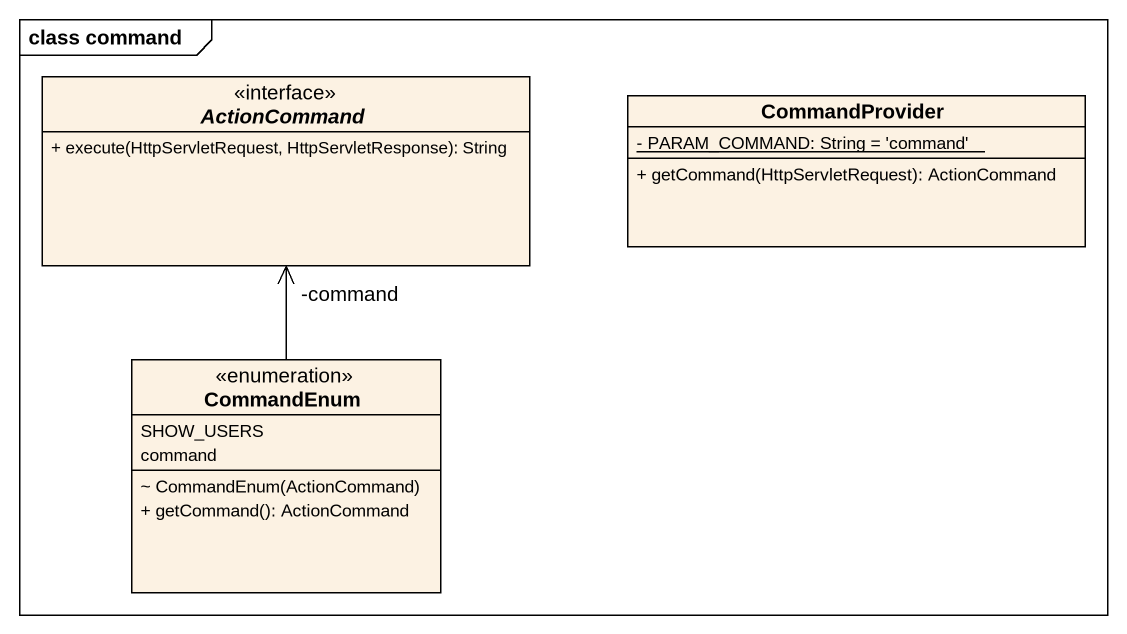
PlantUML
@startuml
mainframe class command
hide circle
hide empty members
skinparam classAttributeIconSize 0
interface ActionCommand <<interface>> {
  + execute(HttpServletRequest, HttpServletResponse): String
}
class CommandProvider {
  {static} - PARAM_COMMAND: String = 'command'
  + getCommand(HttpServletRequest): ActionCommand
}
enum CommandEnum {
  SHOW_USERS
  command
  ~ CommandEnum(ActionCommand)
  + getCommand(): ActionCommand
}
CommandEnum -up-> "-command" ActionCommand
@enduml
